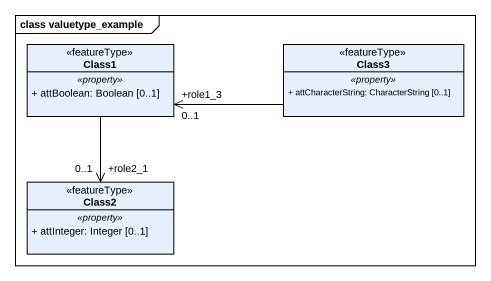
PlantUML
@startuml
mainframe class valuetype_example
hide circle
hide empty members
skinparam classAttributeIconSize 0
class Class1 <<featureType>> {
  .. <<property>> ..
  + attBoolean: Boolean [0..1]
}
class Class3 <<featureType>> {
  .. <<property>> ..
  + attCharacterString: CharacterString [0..1]
}
class Class2 <<featureType>> {
  .. <<property>> ..
  + attInteger: Integer [0..1]
}
Class1 --> "+role2_1\n0..1" Class2
Class3 -left-> "+role1_3\n0..1" Class1
@enduml
